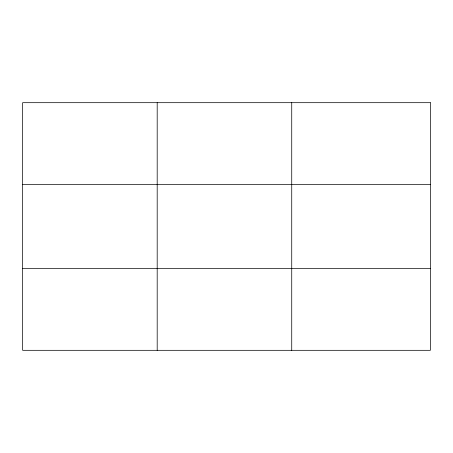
<?xml version="1.0" encoding="UTF-8"?>
<svg xmlns="http://www.w3.org/2000/svg" width="453" height="453" viewBox="0 0 453 453"><rect width="100%" height="100%" fill="white"/><g stroke="black" fill="none" stroke-linecap="round" stroke-linejoin="round"><path stroke-width="0.68" d="M157.191 350.316L157.191 102.684M291.732 350.316L291.732 102.684M22.65 184.399L430.35 184.399M22.65 268.601L430.35 268.601M430.35 102.684L430.35 350.316L22.65 350.316L22.65 102.684L430.35 102.684"/></g></svg>
